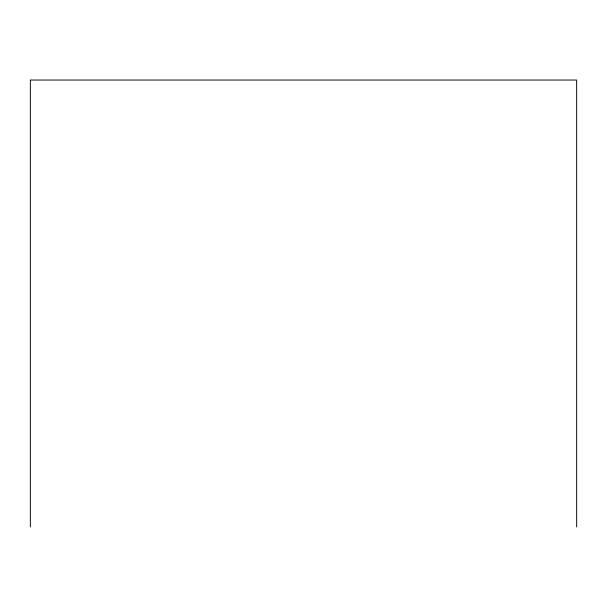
<?xml version="1.0" encoding="UTF-8"?>
<svg xmlns="http://www.w3.org/2000/svg" width="607" height="607" viewBox="0 0 607 607"><rect width="100%" height="100%" fill="white"/><g stroke="black" fill="none" stroke-linecap="round" stroke-linejoin="round"><path stroke-width="0.91" d="M576.65 526.959L576.65 80.041L30.35 80.041L30.35 526.959"/></g></svg>
